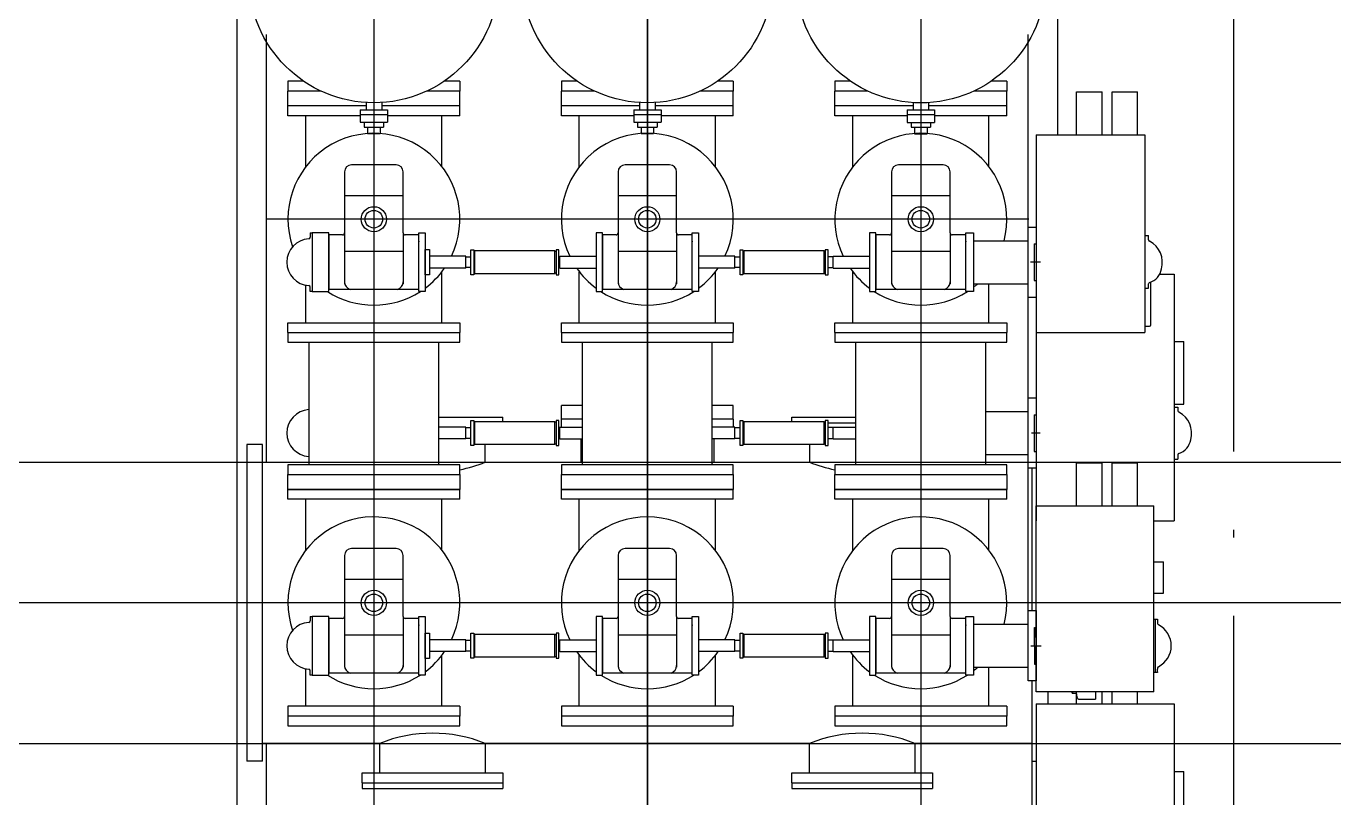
# Model space of a CAD drawing. Header units: millimetres. Extents: x 198973 to 283123, y 132052 to 191502.
# Drawn here: x 239970 to 243317, y 169025 to 171000 of the extents above; entities that cross this region are included whole.
import ezdxf

# ---------------------------------------------------------------- set-up
doc = ezdxf.new("R2010")
doc.units = ezdxf.units.MM
doc.header["$LTSCALE"] = 1000
for name, pattern in [('CENTER', [2, 1.25, -0.25, 0.25, -0.25]), ('CENTER2', [1.125, 0.75, -0.125, 0.125, -0.125]), ('DOTE', [2.42, 2, -0.2, 0.02, -0.2]), ('G', [2, 1.25, -0.25, 0.25, -0.25])]:
    doc.linetypes.add(name, pattern=pattern)
for name, color, linetype in [('01', 8, 'Continuous'), ('05', 8, 'G'), ('DOTE', 8, 'CENTER'), ('PUB_HATCH', 8, 'Continuous')]:
    doc.layers.add(name, color=color, linetype=linetype)

# ---------------------------------------------------------------- blocks, each defined once
blk = doc.blocks.new('普通接地电动机构2')
at = {"layer": '01', "ltscale": 10}
for p, q in [((326, 0), (-180, 0)), ((-180, 0), (-180, -278)), ((-47, 5), (-47, 0)), ((47, 5), (-47, 5)), ((47, 5), (47, 0)), ((326, 0), (326, -278)), ((326, 0), (326, -278))]:
    blk.add_line(p, q, dxfattribs=at)
at = {"layer": '01'}
for p, q in [((326, -103.8), (436, -103.8)), ((436, -103.8), (436, -168.8)), ((326, -168.8), (436, -168.8)), ((326, -194.6), (436, -194.6)), ((436, -194.6), (436, -259.6)), ((326, -259.6), (436, -259.6)), ((326, -278), (-180, -278)), ((-163.9, -278), (-163.9, -290)), ((-163.9, -278), (-163.9, -290)), ((-156.9, -278), (-163.9, -278)), ((-159.9, -294), (-50.7, -294)), ((-80.3, -278), (-156.9, -278)), ((-66.5, -278.1), (-66.5, -288.1)), ((-66.5, -288.1), (-55.5, -288.1)), ((57.1, -288.1), (68, -288.1)), ((68, -278.1), (68, -288.1))]:
    blk.add_line(p, q, dxfattribs=at)
for centre, radius, start, end in [((-159.9, -290), 4, 180, 270), ((-55.5, -292.1), 4, 26.9444, 90), ((-10.7, -278.1), 43, 196.4381, 261.6634), ((0, -263.1), 60, 253.5961, 333.0556), ((57.1, -292.1), 4, 90, 153.0556)]:
    blk.add_arc(centre, radius, start, end, dxfattribs=at)
at = {"layer": '05', "color": 1, "linetype": 'CENTER2', "lineweight": -3}
blk.add_line((0, -11), (0, 14.5), dxfattribs=at)
blk = doc.blocks.new('轴连装配511125015H01')
at = {"layer": '01'}
for p, q in [((-29.5, -215), (-29.5, -10)), ((-29.5, -10), (29.5, -10)), ((-28.5, -7), (-28.5, -10)), ((28.5, -10), (28.5, -7)), ((29.5, -10), (29.5, -215)), ((-29.5, -215), (29.5, -215)), ((-28.5, -218), (-28.5, -215)), ((28.5, -215), (28.5, -218))]:
    blk.add_line(p, q, dxfattribs=at)
for points in [[(32, 0), (32, -7), (-32, -7), (-32, 0)], [(32, -225), (32, -218), (-32, -218), (-32, -225)]]:
    blk.add_lwpolyline(points, close=True, dxfattribs=at)
blk = doc.blocks.new('分合指示罩')
at = {"layer": '01'}
for p, q in [((-75, 5), (-63.9, 5)), ((-75, 0), (-75, 5)), ((75, 0), (-75, 0)), ((75, 5), (63.9, 5)), ((75, 5), (75, 0))]:
    blk.add_line(p, q, dxfattribs=at)
for centre, radius, start, end in [((0, 5), 60, 3.5833, 176.4167), ((-63.9, 9), 4, 270, 356.4167), ((63.9, 9), 4, 183.5833, 270)]:
    blk.add_arc(centre, radius, start, end, dxfattribs=at)
blk = doc.blocks.new('连接架1')
at = {"layer": '01'}
for p, q in [((-55, -20), (-55, -160)), ((55, -20), (55, -160))]:
    blk.add_line(p, q, dxfattribs=at)
for points in [[(-75, 0), (75, 0), (75, -20), (-75, -20)], [(-90, -160), (90, -160), (90, -180), (-90, -180)]]:
    blk.add_lwpolyline(points, close=True, dxfattribs=at)
blk = doc.blocks.new('角隔CJK机构2')
at = {"layer": '01'}
for p, q in [((-118, 0), (358, 0)), ((0, 4.5), (-47, 4.5)), ((-47, 4.5), (-47, 0)), ((0, 4.5), (47, 4.5)), ((47, 4.5), (21, 4.5)), ((47, 4.5), (47, 0)), ((358, 0), (358, -301)), ((-118, -301), (-118, 0)), ((-47, 0), (-47.5, 0)), ((47, 0), (47.5, 0)), ((-121, -91.9), (-121, -101.3)), ((-121, -91.9), (-119, -91.9)), ((-121, -91.9), (-121, -101.3)), ((-121, -94.9), (-121, -92.4)), ((-119, -91.9), (-118, -91.9)), ((-137, -110.1), (-137, -151.9)), ((-132.4, -105.1), (-123.7, -104.3)), ((358, -103.8), (468, -103.8)), ((468, -103.8), (468, -168.8)), ((-118, -151.9), (-137, -151.9)), ((358, -168.8), (468, -168.8)), ((358, -194.6), (468, -194.6)), ((468, -194.6), (468, -259.6)), ((358, -259.6), (468, -259.6)), ((-118, -301), (358, -301)), ((-68, -311), (-68, -301)), ((68, -301), (68, -311)), ((135, -301), (135, -326)), ((215, -301), (215, -326)), ((-68, -306), (68, -306)), ((-66.5, -311), (-68, -311)), ((-66.5, -311), (-59.5, -311)), ((-57.1, -311), (-59.5, -311)), ((68, -311), (57.1, -311)), ((135, -326), (215, -326))]:
    blk.add_line(p, q, dxfattribs=at)
for centre, radius, start, end in [((-132, -110.1), 5, 95, 180), ((-124, -101.3), 3, 275, 0), ((-57.1, -315), 4, 26.9444, 90), ((0, -286), 60, 206.9444, 333.0556), ((57.1, -315), 4, 90, 153.0556)]:
    blk.add_arc(centre, radius, start, end, dxfattribs=at)
at = {"layer": '05'}
blk.add_line((0, 13.7), (0, -13.2), dxfattribs=at)
blk = doc.blocks.new('户内倒装PT俯视图')
at = {"layer": '01'}
for p, q in [((-515, 166), (-535, 166)), ((-535, 166), (-535, 0)), ((-515, 156), (-515, 166)), ((-515, 156), (-515, 0)), ((-340, 156), (-515, 156)), ((-340, 156), (-340, 78)), ((-340, -78), (-340, 78)), ((-340, 78), (-310.3, 78)), ((338, -35), (338, 35)), ((338, 35), (350, 35)), ((350, -35), (350, 35)), ((350, 35), (370, 35)), ((370, -35), (370, 35)), ((-535, -166), (-535, 0)), ((-515, -156), (-515, 0)), ((319.4, 20), (338, 20)), ((370, 25), (382, 25)), ((382, -25), (382, 25)), ((382, 16), (399, 16)), ((399, -16), (399, 16)), ((319.4, -20), (338, -20)), ((370, -25), (382, -25)), ((382, -16), (399, -16)), ((338, -35), (350, -35)), ((350, -35), (370, -35)), ((-340, -156), (-340, -78)), ((-340, -78), (-310.3, -78)), ((-515, -166), (-535, -166)), ((-515, -156), (-515, -166)), ((-340, -156), (-515, -156))]:
    blk.add_line(p, q, dxfattribs=at)
for radius in [320, 75, 37.5]:
    blk.add_circle((0, 0), radius, dxfattribs=at)

msp = doc.modelspace()

# ---------------------------------------------------------------- linework, layer by layer
at = {"layer": 'DOTE', "linetype": 'DOTE'}
msp.add_line((243060.4, 184011), (243060.4, 162168.4), dxfattribs=at)
at = {"layer": 'PUB_HATCH'}
for p, q in [((241560.4, 173373.2, 0), (241560.4, 166172.2, 0)), ((241560.4, 166742.7, 0), (241560.4, 172713.5, 0)), ((242260.4, 171717, 0), (242260.4, 166172.2, 0)), ((240585.4, 169884, 0), (240585.4, 170978.4, 0)), ((242535.4, 170485.9, 0), (242535.4, 170978.3, 0)), ((240640.4, 170858.9, 0), (240640.4, 170833.9, 0)), ((240681.1, 170858.9, 0), (240640.4, 170858.9, 0)), ((241080.4, 170858.9, 0), (241039.8, 170858.9, 0)), ((241080.4, 170858.9, 0), (241080.4, 170833.9, 0)), ((241381.1, 170858.9, 0), (241340.4, 170858.9, 0)), ((241340.4, 170858.9, 0), (241340.4, 170833.9, 0)), ((241780.4, 170858.9, 0), (241739.8, 170858.9, 0)), ((241780.4, 170858.9, 0), (241780.4, 170833.9, 0)), ((242081.1, 170858.9, 0), (242040.4, 170858.9, 0)), ((242040.4, 170858.9, 0), (242040.4, 170833.9, 0)), ((242480.4, 170858.9, 0), (242439.8, 170858.9, 0)), ((242480.4, 170858.9, 0), (242480.4, 170833.9, 0)), ((240725.1, 170833.9, 0), (240640.4, 170833.9, 0)), ((240640.4, 170795.9, 0), (240640.4, 170833.9, 0)), ((241080.4, 170833.9, 0), (240995.7, 170833.9, 0)), ((241080.4, 170795.9, 0), (241080.4, 170833.9, 0)), ((241425.1, 170833.9, 0), (241340.4, 170833.9, 0)), ((241340.4, 170795.9, 0), (241340.4, 170833.9, 0)), ((241780.4, 170833.9, 0), (241695.7, 170833.9, 0)), ((241780.4, 170795.9, 0), (241780.4, 170833.9, 0)), ((242125.1, 170833.9, 0), (242040.4, 170833.9, 0)), ((242040.4, 170795.9, 0), (242040.4, 170833.9, 0)), ((242480.4, 170833.9, 0), (242395.7, 170833.9, 0)), ((242480.4, 170795.9, 0), (242480.4, 170833.9, 0)), ((240840.4, 170795.9, 0), (240640.4, 170795.9, 0)), ((240640.4, 170770.9, 0), (240640.4, 170795.9, 0)), ((240825.4, 170770.9, 0), (240640.4, 170770.9, 0)), ((240686.2, 170640.3, 0), (240686.2, 170770.9, 0)), ((241080.4, 170795.9, 0), (240880.4, 170795.9, 0)), ((241080.4, 170770.9, 0), (240895.4, 170770.9, 0)), ((241034.6, 170640.3, 0), (241034.6, 170770.9, 0)), ((241080.4, 170770.9, 0), (241080.4, 170795.9, 0)), ((241340.4, 170770.9, 0), (241340.4, 170795.9, 0)), ((241540.4, 170795.9, 0), (241340.4, 170795.9, 0)), ((241525.4, 170770.9, 0), (241340.4, 170770.9, 0)), ((241386.2, 170640.3, 0), (241386.2, 170770.9, 0)), ((241780.4, 170795.9, 0), (241580.4, 170795.9, 0)), ((241780.4, 170770.9, 0), (241595.4, 170770.9, 0)), ((241734.6, 170640.3, 0), (241734.6, 170770.9, 0)), ((241780.4, 170770.9, 0), (241780.4, 170795.9, 0)), ((242240.4, 170795.9, 0), (242040.4, 170795.9, 0)), ((242040.4, 170770.9, 0), (242040.4, 170795.9, 0)), ((242225.4, 170770.9, 0), (242040.4, 170770.9, 0)), ((242086.2, 170640.3, 0), (242086.2, 170770.9, 0)), ((242480.4, 170795.9, 0), (242280.4, 170795.9, 0)), ((242480.4, 170770.9, 0), (242295.4, 170770.9, 0)), ((242434.6, 170640.3, 0), (242434.6, 170770.9, 0)), ((242480.4, 170770.9, 0), (242480.4, 170795.9, 0)), ((240917.4, 170644.9, 0), (240803.4, 170644.9, 0)), ((241617.4, 170644.9, 0), (241503.4, 170644.9, 0)), ((242317.4, 170644.9, 0), (242203.4, 170644.9, 0)), ((240785.4, 170626.9, 0), (240785.4, 170470.9, 0)), ((240935.4, 170470.9, 0), (240935.4, 170626.9, 0)), ((241485.4, 170626.9, 0), (241485.4, 170470.9, 0)), ((241635.4, 170470.9, 0), (241635.4, 170626.9, 0)), ((242185.4, 170626.9, 0), (242185.4, 170470.9, 0)), ((242335.4, 170470.9, 0), (242335.4, 170626.9, 0)), ((240785.4, 170566.9, 0), (240935.4, 170566.9, 0)), ((241485.4, 170566.9, 0), (241635.4, 170566.9, 0)), ((242185.4, 170566.9, 0), (242335.4, 170566.9, 0)), ((242536.9, 170505.9, 0), (240584, 170505.9, 0)), ((240745.4, 170470.9, 0), (240702.4, 170470.9, 0)), ((240702.4, 170470.9, 0), (240702.4, 170320.9, 0)), ((240745.4, 170320.9, 0), (240745.4, 170470.9, 0)), ((240785.4, 170470.5, 0), (240785.4, 170395.9, 0)), ((240935.4, 170470.5, 0), (240935.4, 170395.9, 0)), ((241485.4, 170470.5, 0), (241485.4, 170395.9, 0)), ((241635.4, 170470.5, 0), (241635.4, 170395.9, 0)), ((242185.4, 170470.5, 0), (242185.4, 170395.9, 0)), ((242335.4, 170470.5, 0), (242335.4, 170395.9, 0)), ((240780.4, 170465.9, 0), (240745.4, 170465.9, 0)), ((240745.4, 170465.9, 0), (240745.4, 170325.9, 0)), ((240975.4, 170465.9, 0), (240940.4, 170465.9, 0)), ((240975.4, 170321.4, 0), (240975.4, 170465.9, 0)), ((241480.4, 170465.9, 0), (241445.4, 170465.9, 0)), ((241445.4, 170465.9, 0), (241445.4, 170325.9, 0)), ((241675.4, 170465.9, 0), (241640.4, 170465.9, 0)), ((241675.4, 170321.4, 0), (241675.4, 170465.9, 0)), ((242145.4, 170465.9, 0), (242145.4, 170325.9, 0)), ((242180.4, 170465.9, 0), (242145.4, 170465.9, 0)), ((242375.4, 170465.9, 0), (242340.4, 170465.9, 0)), ((242375.4, 170321.4, 0), (242375.4, 170465.9, 0)), ((240785.5, 170424.1, 0), (240935.4, 170423.9, 0)), ((240991.4, 170428.4, 0), (241002.4, 170428.4, 0)), ((240991.4, 170363.4, 0), (240991.4, 170428.4, 0)), ((241002.4, 170428.4, 0), (241002.4, 170363.4, 0)), ((241095.4, 170410.9, 0), (241002.4, 170410.9, 0)), ((241095.4, 170380.9, 0), (241095.4, 170410.9, 0)), ((241095.4, 170409.9, 0), (241108.9, 170409.9, 0)), ((241095.4, 170381.9, 0), (241095.4, 170409.9, 0)), ((241336.4, 170409.9, 0), (241333.9, 170409.9, 0)), ((241336.4, 170410.9, 0), (241429.4, 170410.9, 0)), ((241336.4, 170380.9, 0), (241336.4, 170410.9, 0)), ((241336.4, 170381.9, 0), (241336.4, 170409.9, 0)), ((241485.5, 170424.1, 0), (241635.4, 170423.9, 0)), ((241784.4, 170410.9, 0), (241691.4, 170410.9, 0)), ((241784.4, 170380.9, 0), (241784.4, 170410.9, 0)), ((241784.4, 170381.9, 0), (241784.4, 170409.9, 0)), ((241784.4, 170409.9, 0), (241797.9, 170409.9, 0)), ((242036.4, 170409.9, 0), (242022.9, 170409.9, 0)), ((242036.4, 170380.9, 0), (242036.4, 170410.9, 0)), ((242036.4, 170410.9, 0), (242129.4, 170410.9, 0)), ((242036.4, 170381.9, 0), (242036.4, 170409.9, 0)), ((242185.5, 170424.1, 0), (242335.4, 170423.9, 0)), ((240785.4, 170395.9, 0), (240785.4, 170340.9, 0)), ((240935.4, 170395.9, 0), (240935.4, 170340.9, 0)), ((241095.4, 170380.9, 0), (241002.4, 170380.9, 0)), ((241034.6, 170240.9, 0), (241034.6, 170371.5, 0)), ((241108.9, 170381.9, 0), (241095.4, 170381.9, 0)), ((241333.9, 170381.9, 0), (241336.4, 170381.9, 0)), ((241336.4, 170380.9, 0), (241429.4, 170380.9, 0)), ((241386.2, 170240.9, 0), (241386.2, 170371.5, 0)), ((241485.4, 170395.9, 0), (241485.4, 170340.9, 0)), ((241635.4, 170395.9, 0), (241635.4, 170340.9, 0)), ((241784.4, 170380.9, 0), (241691.4, 170380.9, 0)), ((241734.6, 170240.9, 0), (241734.6, 170371.5, 0)), ((241797.9, 170381.9, 0), (241784.4, 170381.9, 0)), ((242022.9, 170381.9, 0), (242036.4, 170381.9, 0)), ((242036.4, 170380.9, 0), (242129.4, 170380.9, 0)), ((242086.2, 170240.9, 0), (242086.2, 170371.5, 0)), ((242185.4, 170395.9, 0), (242185.4, 170340.9, 0)), ((242335.4, 170395.9, 0), (242335.4, 170340.9, 0)), ((240686.2, 170240.9, 0), (240686.2, 170336.9, 0)), ((241002.4, 170363.4, 0), (240991.4, 170363.4, 0)), ((242434.6, 170240.9, 0), (242434.6, 170340.9, 0)), ((242908.4, 170365.5, 0), (242908.4, 169733.5, 0)), ((240702.4, 170320.9, 0), (240745.4, 170320.9, 0)), ((240975.4, 170325.9, 0), (240745.4, 170325.9, 0)), ((241675.4, 170325.9, 0), (241445.4, 170325.9, 0)), ((242375.4, 170325.9, 0), (242145.4, 170325.9, 0)), ((242535.4, 170048.5, 0), (242535.4, 170305.9, 0)), ((240640.4, 170240.9, 0), (241080.4, 170240.9, 0)), ((240640.4, 170215.9, 0), (240640.4, 170240.9, 0)), ((241080.4, 170240.9, 0), (241080.4, 170215.9, 0)), ((241340.4, 170240.9, 0), (241780.4, 170240.9, 0)), ((241340.4, 170215.9, 0), (241340.4, 170240.9, 0)), ((241780.4, 170240.9, 0), (241780.4, 170215.9, 0)), ((242040.4, 170215.9, 0), (242040.4, 170240.9, 0)), ((242040.4, 170240.9, 0), (242480.4, 170240.9, 0)), ((242480.4, 170240.9, 0), (242480.4, 170215.9, 0)), ((240640.4, 170215.9, 0), (241080.4, 170215.9, 0)), ((240640.4, 170215.9, 0), (240640.4, 170190.9, 0)), ((241080.4, 170190.9, 0), (241080.4, 170215.9, 0)), ((241340.4, 170215.9, 0), (241780.4, 170215.9, 0)), ((241340.4, 170215.9, 0), (241340.4, 170190.9, 0)), ((241780.4, 170190.9, 0), (241780.4, 170215.9, 0)), ((242040.4, 170215.9, 0), (242040.4, 170190.9, 0)), ((242040.4, 170215.9, 0), (242480.4, 170215.9, 0)), ((242480.4, 170190.9, 0), (242480.4, 170215.9, 0)), ((240640.4, 170190.9, 0), (241080.4, 170190.9, 0)), ((241340.4, 170190.9, 0), (241780.4, 170190.9, 0)), ((242040.4, 170190.9, 0), (242480.4, 170190.9, 0)), ((242908.4, 170192.5, 0), (242933.5, 170192.5, 0)), ((242908.4, 170192.5, 0), (242933.5, 170192.5, 0)), ((242933.5, 170032.5, 0), (242933.5, 170192.5, 0)), ((242908.4, 170032.5, 0), (242933.5, 170032.5, 0)), ((241026.4, 169999.4, 0), (241190.4, 169999.4, 0)), ((241190.4, 169988, 0), (241190.4, 169999.4, 0)), ((241394.4, 170029, 0), (241340.4, 170029, 0)), ((241340.4, 169994, 0), (241340.4, 170029, 0)), ((241780.4, 170029, 0), (241726.4, 170029, 0)), ((241780.4, 169994, 0), (241780.4, 170029, 0)), ((241930.4, 169988, 0), (241930.4, 169999.4, 0)), ((241930.4, 169999.4, 0), (242094.4, 169999.4, 0)), ((242426.4, 170013.5, 0), (242535.4, 170013.5, 0)), ((242908.5, 170024.9, 0), (242918.5, 170024.9, 0)), ((242918.5, 170024.9, 0), (242918.5, 170015.5, 0)), ((241095.4, 169973.5, 0), (241026.4, 169973.5, 0)), ((241095.4, 169943.5, 0), (241095.4, 169973.5, 0)), ((241095.4, 169944.5, 0), (241095.4, 169972.5, 0)), ((241095.4, 169972.5, 0), (241108.9, 169972.5, 0)), ((241336.4, 169972.5, 0), (241333.9, 169972.5, 0)), ((241336.4, 169973.5, 0), (241394.4, 169973.5, 0)), ((241336.4, 169943.5, 0), (241336.4, 169973.5, 0)), ((241336.4, 169944.5, 0), (241336.4, 169972.5, 0)), ((241394.4, 169994, 0), (241340.4, 169994, 0)), ((241340.4, 169973.5, 0), (241340.4, 169994, 0)), ((241780.4, 169994, 0), (241726.4, 169994, 0)), ((241784.4, 169973.5, 0), (241726.4, 169973.5, 0)), ((241780.4, 169994, 0), (241780.4, 169973.5, 0)), ((241784.4, 169943.5, 0), (241784.4, 169973.5, 0)), ((241784.4, 169944.5, 0), (241784.4, 169972.5, 0)), ((241784.4, 169972.5, 0), (241797.9, 169972.5, 0)), ((242022.9, 169984.4, 0), (242094.4, 169984.4, 0)), ((242036.4, 169972.5, 0), (242022.9, 169972.5, 0)), ((242036.4, 169943.5, 0), (242036.4, 169973.5, 0)), ((242036.4, 169973.5, 0), (242094.4, 169973.5, 0)), ((242036.4, 169944.5, 0), (242036.4, 169972.5, 0)), ((241095.4, 169943.5, 0), (241026.4, 169943.5, 0)), ((241108.9, 169944.5, 0), (241095.4, 169944.5, 0)), ((241333.9, 169944.5, 0), (241336.4, 169944.5, 0)), ((241336.4, 169943.5, 0), (241394.4, 169943.5, 0)), ((241390.4, 169943.5, 0), (241390.4, 169884, 0)), ((241784.4, 169943.5, 0), (241726.4, 169943.5, 0)), ((241730.4, 169943.5, 0), (241730.4, 169884, 0)), ((241797.9, 169944.5, 0), (241784.4, 169944.5, 0)), ((242022.9, 169944.5, 0), (242036.4, 169944.5, 0)), ((242036.4, 169943.5, 0), (242094.4, 169943.5, 0)), ((240575.4, 169929, 0), (240535.4, 169929, 0)), ((240535.4, 169929, 0), (240535.4, 169119, 0)), ((240575.4, 169119, 0), (240575.4, 169929, 0)), ((241145.4, 169884, 0), (241145.4, 169929, 0)), ((241975.4, 169929, 0), (241975.4, 169884, 0)), ((242426.4, 169903.5, 0), (242535.4, 169903.5, 0)), ((242918.5, 169902.9, 0), (242918.5, 169892, 0)), ((223887.4, 169884, 0), (248610.4, 169884, 0)), ((240575.4, 169884, 0), (240694.4, 169884, 0)), ((241080.4, 169877, 0), (240640.4, 169877, 0)), ((240640.4, 169877, 0), (240640.4, 169852, 0)), ((241080.4, 169852, 0), (241080.4, 169877, 0)), ((241145.4, 169884, 0), (241390.4, 169884, 0)), ((241780.4, 169877, 0), (241340.4, 169877, 0)), ((241340.4, 169877, 0), (241340.4, 169852, 0)), ((241730.4, 169884, 0), (241975.4, 169884, 0)), ((241780.4, 169852, 0), (241780.4, 169877, 0)), ((242040.4, 169877, 0), (242040.4, 169852, 0)), ((242480.4, 169877, 0), (242040.4, 169877, 0)), ((242426.4, 169884, 0), (242535.4, 169884, 0)), ((242480.4, 169852, 0), (242480.4, 169877, 0)), ((242535.4, 169504, 0), (242535.4, 169868.5, 0)), ((242545.4, 169504, 0), (242545.4, 169868.5, 0)), ((242908.5, 169892, 0), (242918.5, 169892, 0)), ((240640.4, 169852, 0), (241080.4, 169852, 0)), ((240640.4, 169814, 0), (240640.4, 169852, 0)), ((241080.4, 169852, 0), (241080.4, 169814, 0)), ((241340.4, 169852, 0), (241780.4, 169852, 0)), ((241340.4, 169814, 0), (241340.4, 169852, 0)), ((241780.4, 169852, 0), (241780.4, 169814, 0)), ((242040.4, 169814, 0), (242040.4, 169852, 0)), ((242040.4, 169852, 0), (242480.4, 169852, 0)), ((242480.4, 169852, 0), (242480.4, 169814, 0)), ((241080.4, 169814, 0), (240640.4, 169814, 0)), ((240640.4, 169814, 0), (241080.4, 169814, 0)), ((240640.4, 169789, 0), (240640.4, 169814, 0)), ((241080.4, 169789, 0), (241080.4, 169814, 0)), ((241780.4, 169814, 0), (241340.4, 169814, 0)), ((241340.4, 169814, 0), (241780.4, 169814, 0)), ((241340.4, 169789, 0), (241340.4, 169814, 0)), ((241780.4, 169789, 0), (241780.4, 169814, 0)), ((242040.4, 169789, 0), (242040.4, 169814, 0)), ((242480.4, 169814, 0), (242040.4, 169814, 0)), ((242040.4, 169814, 0), (242480.4, 169814, 0)), ((242480.4, 169789, 0), (242480.4, 169814, 0)), ((241080.4, 169789, 0), (240640.4, 169789, 0)), ((240686.2, 169658.3, 0), (240686.2, 169789, 0)), ((241034.6, 169658.3, 0), (241034.6, 169789, 0)), ((241780.4, 169789, 0), (241340.4, 169789, 0)), ((241386.2, 169658.3, 0), (241386.2, 169789, 0)), ((241734.6, 169658.3, 0), (241734.6, 169789, 0)), ((242480.4, 169789, 0), (242040.4, 169789, 0)), ((242086.2, 169658.3, 0), (242086.2, 169789, 0)), ((242434.6, 169658.3, 0), (242434.6, 169789, 0)), ((240917.4, 169663, 0), (240803.4, 169663, 0)), ((241617.4, 169663, 0), (241503.4, 169663, 0)), ((242317.4, 169663, 0), (242203.4, 169663, 0)), ((240785.4, 169645, 0), (240785.4, 169489, 0)), ((240935.4, 169489, 0), (240935.4, 169645, 0)), ((241485.4, 169645, 0), (241485.4, 169489, 0)), ((241635.4, 169489, 0), (241635.4, 169645, 0)), ((242185.4, 169645, 0), (242185.4, 169489, 0)), ((242335.4, 169489, 0), (242335.4, 169645, 0)), ((240785.4, 169584.9, 0), (240935.4, 169584.9, 0)), ((241485.4, 169584.9, 0), (241635.4, 169584.9, 0)), ((242185.4, 169584.9, 0), (242335.4, 169584.9, 0)), ((248856.4, 169524, 0), (222510.4, 169524, 0)), ((242699.5, 169523.9, 0), (240432.9, 169523.9, 0)), ((240745.4, 169489, 0), (240702.4, 169489, 0)), ((240702.4, 169489, 0), (240702.4, 169339, 0)), ((240745.4, 169339, 0), (240745.4, 169489, 0)), ((240745.4, 169484, 0), (240745.4, 169344, 0)), ((240780.4, 169484, 0), (240745.4, 169484, 0)), ((240785.4, 169488.6, 0), (240785.4, 169414, 0)), ((240935.4, 169488.6, 0), (240935.4, 169414, 0)), ((240975.4, 169484, 0), (240940.4, 169484, 0)), ((240975.4, 169339.5, 0), (240975.4, 169484, 0)), ((241480.4, 169484, 0), (241445.4, 169484, 0)), ((241445.4, 169484, 0), (241445.4, 169344, 0)), ((241485.4, 169488.6, 0), (241485.4, 169414, 0)), ((241635.4, 169488.6, 0), (241635.4, 169414, 0)), ((241675.4, 169484, 0), (241640.4, 169484, 0)), ((241675.4, 169339.5, 0), (241675.4, 169484, 0)), ((242145.4, 169484, 0), (242145.4, 169344, 0)), ((242180.4, 169484, 0), (242145.4, 169484, 0)), ((242185.4, 169488.6, 0), (242185.4, 169414, 0)), ((242335.4, 169488.6, 0), (242335.4, 169414, 0)), ((242375.4, 169484, 0), (242340.4, 169484, 0)), ((242375.4, 169339.5, 0), (242375.4, 169484, 0)), ((240785.5, 169442.1, 0), (240935.4, 169442, 0)), ((240991.4, 169446.5, 0), (241002.4, 169446.5, 0)), ((240991.4, 169381.5, 0), (240991.4, 169446.5, 0)), ((241002.4, 169446.5, 0), (241002.4, 169381.5, 0)), ((241095.4, 169429, 0), (241002.4, 169429, 0)), ((241095.4, 169399, 0), (241095.4, 169429, 0)), ((241336.4, 169429, 0), (241429.4, 169429, 0)), ((241336.4, 169399, 0), (241336.4, 169429, 0)), ((241485.5, 169442.1, 0), (241635.4, 169442, 0)), ((241784.4, 169429, 0), (241691.4, 169429, 0)), ((241784.4, 169399, 0), (241784.4, 169429, 0)), ((242036.4, 169399, 0), (242036.4, 169429, 0)), ((242036.4, 169429, 0), (242129.4, 169429, 0)), ((242185.5, 169442.1, 0), (242335.4, 169442, 0)), ((240785.4, 169414, 0), (240785.4, 169359, 0)), ((240935.4, 169414, 0), (240935.4, 169359, 0)), ((241095.4, 169399, 0), (241002.4, 169399, 0)), ((241095.4, 169400, 0), (241095.4, 169428, 0)), ((241095.4, 169428, 0), (241108.9, 169428, 0)), ((241108.9, 169400, 0), (241095.4, 169400, 0)), ((241336.4, 169428, 0), (241333.9, 169428, 0)), ((241333.9, 169400, 0), (241336.4, 169400, 0)), ((241336.4, 169400, 0), (241336.4, 169428, 0)), ((241336.4, 169399, 0), (241429.4, 169399, 0)), ((241485.4, 169414, 0), (241485.4, 169359, 0)), ((241635.4, 169414, 0), (241635.4, 169359, 0)), ((241784.4, 169399, 0), (241691.4, 169399, 0)), ((241784.4, 169400, 0), (241784.4, 169428, 0)), ((241784.4, 169428, 0), (241797.9, 169428, 0)), ((241797.9, 169400, 0), (241784.4, 169400, 0)), ((242036.4, 169428, 0), (242022.9, 169428, 0)), ((242022.9, 169400, 0), (242036.4, 169400, 0)), ((242036.4, 169400, 0), (242036.4, 169428, 0)), ((242036.4, 169399, 0), (242129.4, 169399, 0)), ((242185.4, 169414, 0), (242185.4, 169359, 0)), ((242335.4, 169414, 0), (242335.4, 169359, 0)), ((241002.4, 169381.5, 0), (240991.4, 169381.5, 0)), ((241034.6, 169259, 0), (241034.6, 169389.6, 0)), ((241386.2, 169259, 0), (241386.2, 169389.6, 0)), ((241734.6, 169259, 0), (241734.6, 169389.6, 0)), ((242086.2, 169259, 0), (242086.2, 169389.6, 0)), ((240686.2, 169259, 0), (240686.2, 169355, 0)), ((240702.4, 169339, 0), (240745.4, 169339, 0)), ((240975.4, 169344, 0), (240745.4, 169344, 0)), ((241675.4, 169344, 0), (241445.4, 169344, 0)), ((242375.4, 169344, 0), (242145.4, 169344, 0)), ((242434.6, 169259, 0), (242434.6, 169359, 0)), ((242545.4, 168948.5, 0), (242545.4, 169324, 0)), ((242545.4, 169119, 0), (242545.4, 169324, 0)), ((242585.4, 169296, 0), (242585.4, 169265.5, 0)), ((242659.2, 169265.5, 0), (242659.2, 169296, 0)), ((242724.2, 169265.5, 0), (242724.2, 169296, 0)), ((242750, 169265.5, 0), (242750, 169296, 0)), ((242815, 169265.5, 0), (242815, 169296, 0)), ((242908.4, 169265.5, 0), (242908.4, 168633.5, 0)), ((241080.4, 169259, 0), (240640.4, 169259, 0)), ((240640.4, 169259, 0), (240640.4, 169234, 0)), ((241080.4, 169234, 0), (240640.4, 169234, 0)), ((240640.4, 169234, 0), (240640.4, 169209, 0)), ((241080.4, 169259, 0), (241080.4, 169234, 0)), ((241080.4, 169209, 0), (241080.4, 169234, 0)), ((241780.4, 169259, 0), (241340.4, 169259, 0)), ((241340.4, 169259, 0), (241340.4, 169234, 0)), ((241780.4, 169234, 0), (241340.4, 169234, 0)), ((241340.4, 169234, 0), (241340.4, 169209, 0)), ((241780.4, 169259, 0), (241780.4, 169234, 0)), ((241780.4, 169209, 0), (241780.4, 169234, 0)), ((242040.4, 169259, 0), (242040.4, 169234, 0)), ((242480.4, 169259, 0), (242040.4, 169259, 0)), ((242040.4, 169234, 0), (242040.4, 169209, 0)), ((242480.4, 169234, 0), (242040.4, 169234, 0)), ((242480.4, 169259, 0), (242480.4, 169234, 0)), ((242480.4, 169209, 0), (242480.4, 169234, 0)), ((240640.4, 169209, 0), (241080.4, 169209, 0)), ((241340.4, 169209, 0), (241780.4, 169209, 0)), ((242040.4, 169209, 0), (242480.4, 169209, 0)), ((223889.4, 169164, 0), (248610.4, 169164, 0)), ((240875.4, 169164, 0), (240575.4, 169164, 0)), ((240585.4, 168784, 0), (240585.4, 169164, 0)), ((240875.4, 169088.5, 0), (240875.4, 169164, 0)), ((241975.4, 169164, 0), (241145.4, 169164, 0)), ((241145.4, 169164, 0), (241145.4, 169088.5, 0)), ((241975.4, 169088.5, 0), (241975.4, 169164, 0)), ((242545.4, 169164, 0), (242245.4, 169164, 0)), ((242245.4, 169164, 0), (242245.4, 169088.5, 0)), ((240575.4, 169119, 0), (240535.4, 169119, 0)), ((242545.4, 169119, 0), (242555.4, 169119, 0)), ((240830.4, 169063.5, 0), (240830.4, 169088.5, 0)), ((240830.4, 169088.5, 0), (241190.4, 169088.5, 0)), ((240830.4, 169063.5, 0), (241190.4, 169063.5, 0)), ((240830.4, 169063.5, 0), (240830.4, 169048.5, 0)), ((241190.4, 169088.5, 0), (241190.4, 169063.5, 0)), ((241190.4, 169063.5, 0), (241190.4, 169048.5, 0)), ((241930.4, 169063.5, 0), (241930.4, 169088.5, 0)), ((241930.4, 169088.5, 0), (242290.4, 169088.5, 0)), ((241930.4, 169063.5, 0), (242290.4, 169063.5, 0)), ((241930.4, 169063.5, 0), (241930.4, 169048.5, 0)), ((242290.4, 169088.5, 0), (242290.4, 169063.5, 0)), ((242290.4, 169063.5, 0), (242290.4, 169048.5, 0)), ((242908.4, 169092.5, 0), (242933.5, 169092.5, 0)), ((242908.4, 169092.5, 0), (242933.5, 169092.5, 0)), ((242933.5, 168932.5, 0), (242933.5, 169092.5, 0)), ((240830.4, 169048.5, 0), (241190.4, 169048.5, 0)), ((241930.4, 169048.5, 0), (242290.4, 169048.5, 0))]:
    msp.add_line(p, q, dxfattribs=at)
at = {"layer": 'PUB_HATCH', "ltscale": 0.1}
msp.add_line((240860.4, 171717, 0), (240860.4, 166172.2, 0), dxfattribs=at)
at = {"layer": 'PUB_HATCH', "ltscale": 10}
for p, q in [((242555.4, 170365.5, 0), (242555.4, 169733.5, 0)), ((242871.7, 170365.5, 0), (242908.4, 170365.5, 0)), ((242550.4, 170005.5, 0), (242550.4, 169911.5, 0)), ((242550.4, 170005.5, 0), (242555.4, 170005.5, 0)), ((242550.4, 170005.4, 0), (242550.4, 169911.4, 0)), ((242550.4, 170005.4, 0), (242555.4, 170005.4, 0)), ((242550.4, 169911.5, 0), (242555.4, 169911.5, 0)), ((242550.4, 169911.4, 0), (242555.4, 169911.4, 0)), ((242856.4, 169733.5, 0), (242908.4, 169733.5, 0)), ((242555.4, 169265.5, 0), (242555.4, 168633.5, 0)), ((242555.4, 169265.5, 0), (242908.4, 169265.5, 0))]:
    msp.add_line(p, q, dxfattribs=at)
at = {"layer": 'PUB_HATCH', "ltscale": 100}
for p, q in [((240694.4, 169877, 0), (240694.4, 170190.9, 0)), ((241026.4, 169877, 0), (241026.4, 170190.9, 0)), ((241394.4, 169877, 0), (241394.4, 170190.9, 0)), ((241726.4, 169877, 0), (241726.4, 170190.9, 0)), ((242094.4, 169877, 0), (242094.4, 170190.9, 0)), ((242426.4, 169877, 0), (242426.4, 170190.9, 0))]:
    msp.add_line(p, q, dxfattribs=at)
at = {"layer": 'PUB_HATCH', "color": 1, "linetype": 'CENTER2', "lineweight": -3}
msp.add_line((242565.9, 169958.5, 0), (242543.4, 169958.5, 0), dxfattribs=at)
at = {"layer": 'PUB_HATCH', "elevation": 0}
msp.add_lwpolyline([(240542.9, 166784), (240510.4, 166784), (240510.4, 173218), (242610.4, 173218), (242610.4, 170721.8)], dxfattribs=at)
for points in [[(240975.4, 170470.9), (240991.4, 170470.9), (240991.4, 170320.9), (240975.4, 170320.9)], [(241445.4, 170470.9), (241429.4, 170470.9), (241429.4, 170320.9), (241445.4, 170320.9)], [(241675.4, 170470.9), (241691.4, 170470.9), (241691.4, 170320.9), (241675.4, 170320.9)], [(242145.4, 170470.9), (242129.4, 170470.9), (242129.4, 170320.9), (242145.4, 170320.9)], [(242535.4, 169868.5), (242535.4, 170048.5), (242555.4, 170048.5), (242555.4, 169868.5)], [(240975.4, 169489), (240991.4, 169489), (240991.4, 169339), (240975.4, 169339)], [(241445.4, 169489), (241429.4, 169489), (241429.4, 169339), (241445.4, 169339)], [(241675.4, 169489), (241691.4, 169489), (241691.4, 169339), (241675.4, 169339)], [(242145.4, 169489), (242129.4, 169489), (242129.4, 169339), (242145.4, 169339)]]:
    msp.add_lwpolyline(points, close=True, dxfattribs=at)
at = {"layer": 'PUB_HATCH'}
for centre, radius in [((240860.4, 170505.9, 0), 32.1), ((241560.4, 170505.9, 0), 32.1), ((242260.4, 170505.9, 0), 32.1), ((240860.4, 170505.9, 0), 22.5), ((241560.4, 170505.9, 0), 22.5), ((242260.4, 170505.9, 0), 22.5), ((240860.4, 169524, 0), 32.1), ((240860.4, 169524, 0), 22.5), ((241560.4, 169524, 0), 32.1), ((241560.4, 169524, 0), 22.5), ((242260.4, 169524, 0), 32.1), ((242260.4, 169524, 0), 22.5)]:
    msp.add_circle(centre, radius, dxfattribs=at)
for centre, radius, start, end in [((240860.4, 170505.9, 0), 220, 334.417, 198.7437), ((241560.4, 170505.9, 0), 220, 334.417, 205.583), ((242260.4, 170505.9, 0), 220, 345.5225, 205.583), ((240803.4, 170626.9, 0), 18, 90, 180), ((240917.4, 170626.9, 0), 18, 0, 90), ((241503.4, 170626.9, 0), 18, 90, 180), ((241617.4, 170626.9, 0), 18, 0, 90), ((242203.4, 170626.9, 0), 18, 90, 180), ((242317.4, 170626.9, 0), 18, 0, 90), ((240780.4, 170470.9, 0), 5, 270, 0), ((240940.4, 170470.9, 0), 5, 180, 270), ((241480.4, 170470.9, 0), 5, 270, 0), ((241640.4, 170470.9, 0), 5, 180, 270), ((242180.4, 170470.9, 0), 5, 270, 0), ((242340.4, 170470.9, 0), 5, 180, 270), ((240860.4, 170505.9, 0), 220, 306.545, 325.3765), ((241560.4, 170505.9, 0), 220, 214.6235, 233.455), ((241560.4, 170505.9, 0), 220, 306.545, 325.3765), ((242260.4, 170505.9, 0), 220, 214.6235, 233.455), ((240805.4, 170345.4, 0), 20, 180, 253.8726), ((240915.4, 170345.4, 0), 20, 286.1274, 0), ((241505.4, 170345.4, 0), 20, 180, 253.8726), ((241615.4, 170345.4, 0), 20, 286.1274, 0), ((242205.4, 170345.4, 0), 20, 180, 253.8726), ((242315.4, 170345.4, 0), 20, 286.1274, 0), ((242260.4, 170505.9, 0), 220, 307.8529, 311.4096), ((240860.4, 170505.9, 0), 220, 237.2362, 302.7638), ((241560.4, 170505.9, 0), 220, 237.2362, 302.7638), ((242260.4, 170505.9, 0), 220, 237.2362, 302.7638), ((240697.4, 169958.5, 0), 60, 93.5833, 266.4167), ((240693.4, 170022.3, 0), 4, 273.5833, 284.4789), ((242922.5, 170015.5, 0), 4, 180, 243.0556), ((242893.5, 169958.5, 0), 60, 343.5961, 63.0556), ((242908.5, 169947.7, 0), 43, 286.4381, 351.6634), ((240693.4, 169894.6, 0), 4, 75.5211, 86.4167), ((242922.5, 169902.9, 0), 4, 116.9444, 180), ((241010.4, 170217.7, 0), 360, 281.2123, 292.0243), ((241560.4, 170201.3, 0), 360, 241.8214, 242.5412), ((241560.4, 170201.3, 0), 360, 241.8214, 242.5412), ((241560.4, 170201.3, 0), 360, 297.4588, 298.1786), ((242110.4, 170217.7, 0), 360, 247.9757, 258.7877), ((240860.4, 169524, 0), 220, 334.417, 198.7437), ((241560.4, 169524, 0), 220, 334.417, 205.583), ((242260.4, 169524, 0), 220, 345.5225, 205.583), ((240803.4, 169645, 0), 18, 90, 180), ((240917.4, 169645, 0), 18, 0, 90), ((241503.4, 169645, 0), 18, 90, 180), ((241617.4, 169645, 0), 18, 0, 90), ((242203.4, 169645, 0), 18, 90, 180), ((242317.4, 169645, 0), 18, 0, 90), ((240780.4, 169489, 0), 5, 270, 0), ((240940.4, 169489, 0), 5, 180, 270), ((241480.4, 169489, 0), 5, 270, 0), ((241640.4, 169489, 0), 5, 180, 270), ((242180.4, 169489, 0), 5, 270, 0), ((242340.4, 169489, 0), 5, 180, 270), ((240860.4, 169524, 0), 220, 306.545, 325.3765), ((241560.4, 169524, 0), 220, 214.6235, 233.455), ((241560.4, 169524, 0), 220, 306.545, 325.3765), ((242260.4, 169524, 0), 220, 214.6235, 233.455), ((240805.4, 169363.5, 0), 20, 180, 253.8726), ((240915.4, 169363.5, 0), 20, 286.1274, 0), ((241505.4, 169363.5, 0), 20, 180, 253.8726), ((241615.4, 169363.5, 0), 20, 286.1274, 0), ((242205.4, 169363.5, 0), 20, 180, 253.8726), ((242315.4, 169363.5, 0), 20, 286.1274, 0), ((240860.4, 169524, 0), 220, 237.2362, 302.7638), ((241560.4, 169524, 0), 220, 237.2362, 302.7638), ((242260.4, 169524, 0), 220, 237.2362, 302.7638), ((242260.4, 169524, 0), 220, 307.8529, 311.4096), ((241010.4, 168830.2, 0), 360, 67.9757, 112.0243), ((242110.4, 168830.2, 0), 360, 67.9757, 112.0243)]:
    msp.add_arc(centre, radius, start, end, dxfattribs=at)
at = {"layer": 'PUB_HATCH', "color": 7, "linetype": 'ByBlock'}
for p in [(240975.4, 170448.9, 0), (240975.4, 170448.9, 0), (241675.4, 170448.9, 0), (241675.4, 170448.9, 0), (242375.4, 170448.9, 0), (242375.4, 170448.9, 0), (240975.4, 169467, 0), (240975.4, 169467, 0), (241675.4, 169467, 0), (241675.4, 169467, 0), (242375.4, 169467, 0), (242375.4, 169467, 0)]:
    msp.add_point(p, dxfattribs=at)

# ---------------------------------------------------------------- block references
at = {"layer": 'PUB_HATCH'}
for name, p, rotation in [('户内倒装PT俯视图', (240860.4, 171123.9, 0), 270), ('户内倒装PT俯视图', (241560.4, 171123.9, 0), 270), ('户内倒装PT俯视图', (242260.4, 171123.8, 0), 270), ('普通接地电动机构2', (242555.4, 170395.8, 0), 90), ('分合指示罩', (240702.4, 170395.9, 0), 90), ('连接架1', (242375.4, 170395.9, 0), 90), ('轴连装配511125015H01', (241108.9, 170395.9, 0), 90), ('轴连装配511125015H01', (241797.9, 170395.9, 0), 90), ('轴连装配511125015H01', (241108.9, 169958.5, 0), 90), ('轴连装配511125015H01', (241797.9, 169958.5, 0), 90), ('角隔CJK机构2', (242555.4, 169414, 0), 90), ('连接架1', (242375.4, 169414, 0), 90), ('分合指示罩', (240702.4, 169414, 0), 90), ('轴连装配511125015H01', (241108.9, 169414, 0), 90), ('轴连装配511125015H01', (241797.9, 169414, 0), 90)]:
    msp.add_blockref(name, p, dxfattribs=dict(at, rotation=rotation))

doc.saveas('drawing.dxf')
